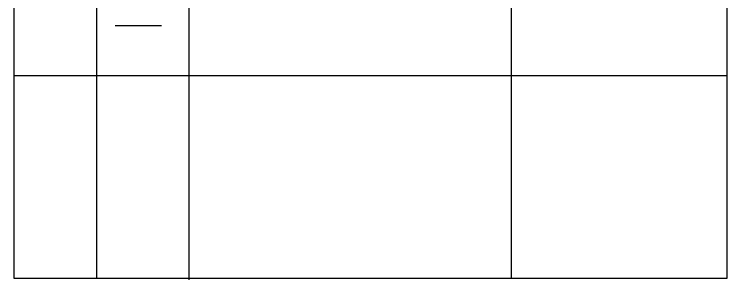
# Model space of a CAD drawing. Extents: x -4747 to 1060961, y -766984 to 396631.
# Drawn here: x -4747 to 113556, y 62565 to 106712 of the extents above; entities that cross this region are included whole.
import ezdxf

# ---------------------------------------------------------------- set-up
doc = ezdxf.new("R2010")
doc.units = 0
doc.header["$LTSCALE"] = 1000
doc.header["$MEASUREMENT"] = 0
doc.layers.add('AXIS_TEXT', color=7, linetype='CONTINUOUS')
doc.layers.add('立面填充', color=1, linetype='CONTINUOUS')

msp = doc.modelspace()

# ---------------------------------------------------------------- linework, layer by layer
at = {"layer": 'AXIS_TEXT'}
msp.add_lwpolyline([(-4747, 194407.5), (113556.3, 194407.5), (113556.3, 62775), (-4747, 62775)], close=True, dxfattribs=at)
for points in [[(8908.7, 194407.5), (8908.7, 62775)], [(24244.9, 168184.9), (24244.9, 62565.2)], [(77776.6, 168394.8), (77776.6, 62775)], [(-4747, 96512.6), (113556.3, 96512.6)]]:
    msp.add_lwpolyline(points, dxfattribs=at)
at = {"layer": '立面填充'}
msp.add_lwpolyline([(11986.4, 104816.3), (19697.1, 104816.3)], dxfattribs=at)

doc.saveas('drawing.dxf')
